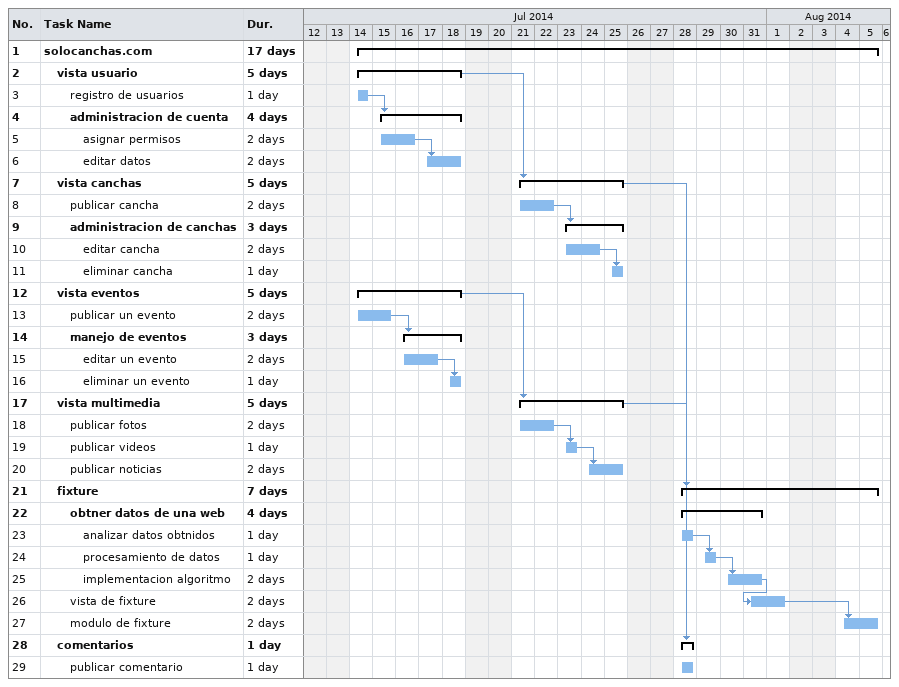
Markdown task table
| ID | Level | Task | Duration | Start | Finish | Predecessors |
|---|---|---|---|---|---|---|
| 1 | 1 | **solocanchas.com** | 17d | 2014-07-14 | 2014-08-05 |  |
| 2 | 2 | **vista usuario** | 5d | 2014-07-14 | 2014-07-18 |  |
| 3 | 3 | registro de usuarios | 1d | 2014-07-14 | 2014-07-14 |  |
| 4 | 3 | **administracion de cuenta** | 4d | 2014-07-15 | 2014-07-18 | 3 |
| 5 | 4 | asignar permisos | 2d | 2014-07-15 | 2014-07-16 |  |
| 6 | 4 | editar datos | 2d | 2014-07-17 | 2014-07-18 | 5 |
| 7 | 2 | **vista canchas** | 5d | 2014-07-21 | 2014-07-25 | 2 |
| 8 | 3 | publicar cancha | 2d | 2014-07-21 | 2014-07-22 |  |
| 9 | 3 | **administracion de canchas** | 3d | 2014-07-23 | 2014-07-25 | 8 |
| 10 | 4 | editar cancha | 2d | 2014-07-23 | 2014-07-24 |  |
| 11 | 4 | eliminar cancha | 1d | 2014-07-25 | 2014-07-25 | 10 |
| 12 | 2 | **vista eventos** | 5d | 2014-07-14 | 2014-07-18 |  |
| 13 | 3 | publicar un evento | 2d | 2014-07-14 | 2014-07-15 |  |
| 14 | 3 | **manejo de eventos** | 3d | 2014-07-16 | 2014-07-18 | 13 |
| 15 | 4 | editar un evento | 2d | 2014-07-16 | 2014-07-17 |  |
| 16 | 4 | eliminar un evento | 1d | 2014-07-18 | 2014-07-18 | 15 |
| 17 | 2 | **vista multimedia** | 5d | 2014-07-21 | 2014-07-25 | 12 |
| 18 | 3 | publicar fotos | 2d | 2014-07-21 | 2014-07-22 |  |
| 19 | 3 | publicar videos | 1d | 2014-07-23 | 2014-07-23 | 18 |
| 20 | 3 | publicar noticias | 2d | 2014-07-24 | 2014-07-25 | 19 |
| 21 | 2 | **fixture** | 7d | 2014-07-28 | 2014-08-05 | 17 |
| 22 | 3 | **obtner datos de una web** | 4d | 2014-07-28 | 2014-07-31 |  |
| 23 | 4 | analizar datos obtnidos | 1d | 2014-07-28 | 2014-07-28 |  |
| 24 | 4 | procesamiento de datos | 1d | 2014-07-29 | 2014-07-29 | 23 |
| 25 | 4 | implementacion algoritmo | 2d | 2014-07-30 | 2014-07-31 | 24 |
| 26 | 3 | vista de fixture | 2d | 2014-07-31 | 2014-08-01 | 25 |
| 27 | 3 | modulo de fixture | 2d | 2014-08-04 | 2014-08-05 | 26 |
| 28 | 2 | **comentarios** | 1d | 2014-07-28 | 2014-07-28 | 7 |
| 29 | 3 | publicar comentario | 1d | 2014-07-28 | 2014-07-28 |  |
